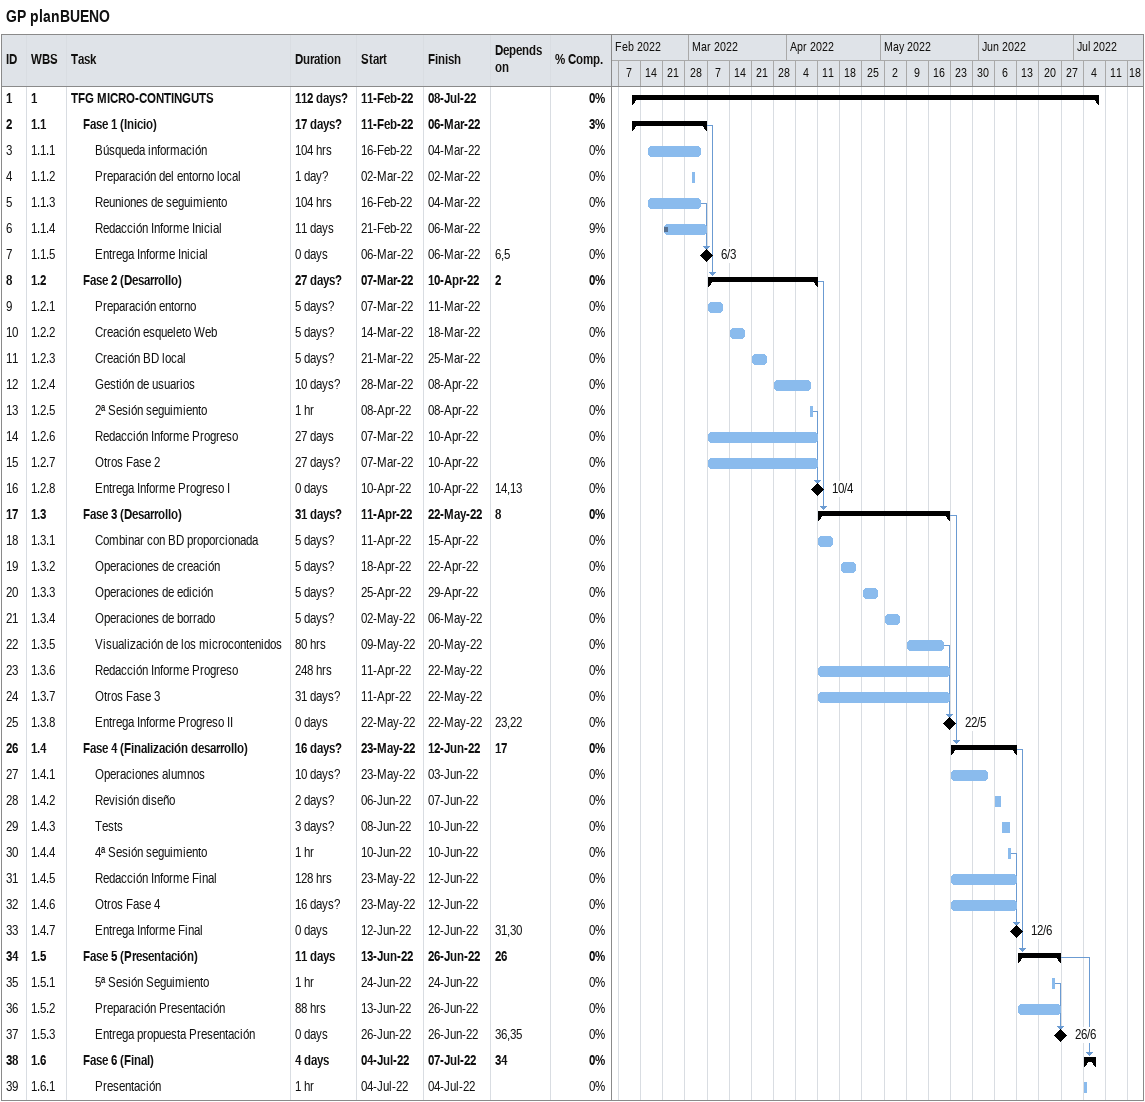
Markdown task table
GP planBUENO

| ID | WBS | Task | Duration | Start | Finish | Predecessors | % complete |
|---|---|---|---|---|---|---|---|
| 1 | 1 | **TFG MICRO-CONTINGUTS** | 112d? | 2022-02-11 | 2022-07-08 |  | 0 |
| 2 | 1.1 | **Fase 1 (Inicio)** | 17d? | 2022-02-11 | 2022-03-06 |  | 3 |
| 3 | 1.1.1 | Búsqueda información | 104h | 2022-02-16 | 2022-03-04 |  | 0 |
| 4 | 1.1.2 | Preparación del entorno local | 1d? | 2022-03-02 | 2022-03-02 |  | 0 |
| 5 | 1.1.3 | Reuniones de seguimiento | 104h | 2022-02-16 | 2022-03-04 |  | 0 |
| 6 | 1.1.4 | Redacción Informe Inicial | 11d | 2022-02-21 | 2022-03-06 |  | 9 |
| 7 | 1.1.5 | Entrega Informe Inicial | 0d | 2022-03-06 | 2022-03-06 | 6, 5 | 0 |
| 8 | 1.2 | **Fase 2 (Desarrollo)** | 27d? | 2022-03-07 | 2022-04-10 | 2 | 0 |
| 9 | 1.2.1 | Preparación entorno | 5d? | 2022-03-07 | 2022-03-11 |  | 0 |
| 10 | 1.2.2 | Creación esqueleto Web | 5d? | 2022-03-14 | 2022-03-18 |  | 0 |
| 11 | 1.2.3 | Creación BD local | 5d? | 2022-03-21 | 2022-03-25 |  | 0 |
| 12 | 1.2.4 | Gestión de usuarios | 10d? | 2022-03-28 | 2022-04-08 |  | 0 |
| 13 | 1.2.5 | 2ª Sesión seguimiento | 1h | 2022-04-08 | 2022-04-08 |  | 0 |
| 14 | 1.2.6 | Redacción Informe Progreso | 27d | 2022-03-07 | 2022-04-10 |  | 0 |
| 15 | 1.2.7 | Otros Fase 2 | 27d? | 2022-03-07 | 2022-04-10 |  | 0 |
| 16 | 1.2.8 | Entrega Informe Progreso I | 0d | 2022-04-10 | 2022-04-10 | 14, 13 | 0 |
| 17 | 1.3 | **Fase 3 (Desarrollo)** | 31d? | 2022-04-11 | 2022-05-22 | 8 | 0 |
| 18 | 1.3.1 | Combinar con BD proporcionada | 5d? | 2022-04-11 | 2022-04-15 |  | 0 |
| 19 | 1.3.2 | Operaciones de creación | 5d? | 2022-04-18 | 2022-04-22 |  | 0 |
| 20 | 1.3.3 | Operaciones de edición | 5d? | 2022-04-25 | 2022-04-29 |  | 0 |
| 21 | 1.3.4 | Operaciones de borrado | 5d? | 2022-05-02 | 2022-05-06 |  | 0 |
| 22 | 1.3.5 | Visualización de los microcontenidos | 80h | 2022-05-09 | 2022-05-20 |  | 0 |
| 23 | 1.3.6 | Redacción Informe Progreso | 248h | 2022-04-11 | 2022-05-22 |  | 0 |
| 24 | 1.3.7 | Otros Fase 3 | 31d? | 2022-04-11 | 2022-05-22 |  | 0 |
| 25 | 1.3.8 | Entrega Informe Progreso II | 0d | 2022-05-22 | 2022-05-22 | 23, 22 | 0 |
| 26 | 1.4 | **Fase 4 (Finalización desarrollo)** | 16d? | 2022-05-23 | 2022-06-12 | 17 | 0 |
| 27 | 1.4.1 | Operaciones alumnos | 10d? | 2022-05-23 | 2022-06-03 |  | 0 |
| 28 | 1.4.2 | Revisión diseño | 2d? | 2022-06-06 | 2022-06-07 |  | 0 |
| 29 | 1.4.3 | Tests | 3d? | 2022-06-08 | 2022-06-10 |  | 0 |
| 30 | 1.4.4 | 4ª Sesión seguimiento | 1h | 2022-06-10 | 2022-06-10 |  | 0 |
| 31 | 1.4.5 | Redacción Informe Final | 128h | 2022-05-23 | 2022-06-12 |  | 0 |
| 32 | 1.4.6 | Otros Fase 4 | 16d? | 2022-05-23 | 2022-06-12 |  | 0 |
| 33 | 1.4.7 | Entrega Informe Final | 0d | 2022-06-12 | 2022-06-12 | 31, 30 | 0 |
| 34 | 1.5 | **Fase 5 (Presentación)** | 11d | 2022-06-13 | 2022-06-26 | 26 | 0 |
| 35 | 1.5.1 | 5ª Sesión Seguimiento | 1h | 2022-06-24 | 2022-06-24 |  | 0 |
| 36 | 1.5.2 | Preparación Presentación | 88h | 2022-06-13 | 2022-06-26 |  | 0 |
| 37 | 1.5.3 | Entrega propuesta Presentación | 0d | 2022-06-26 | 2022-06-26 | 36, 35 | 0 |
| 38 | 1.6 | **Fase 6 (Final)** | 4d | 2022-07-04 | 2022-07-07 | 34 | 0 |
| 39 | 1.6.1 | Presentación | 1h | 2022-07-04 | 2022-07-04 |  | 0 |
